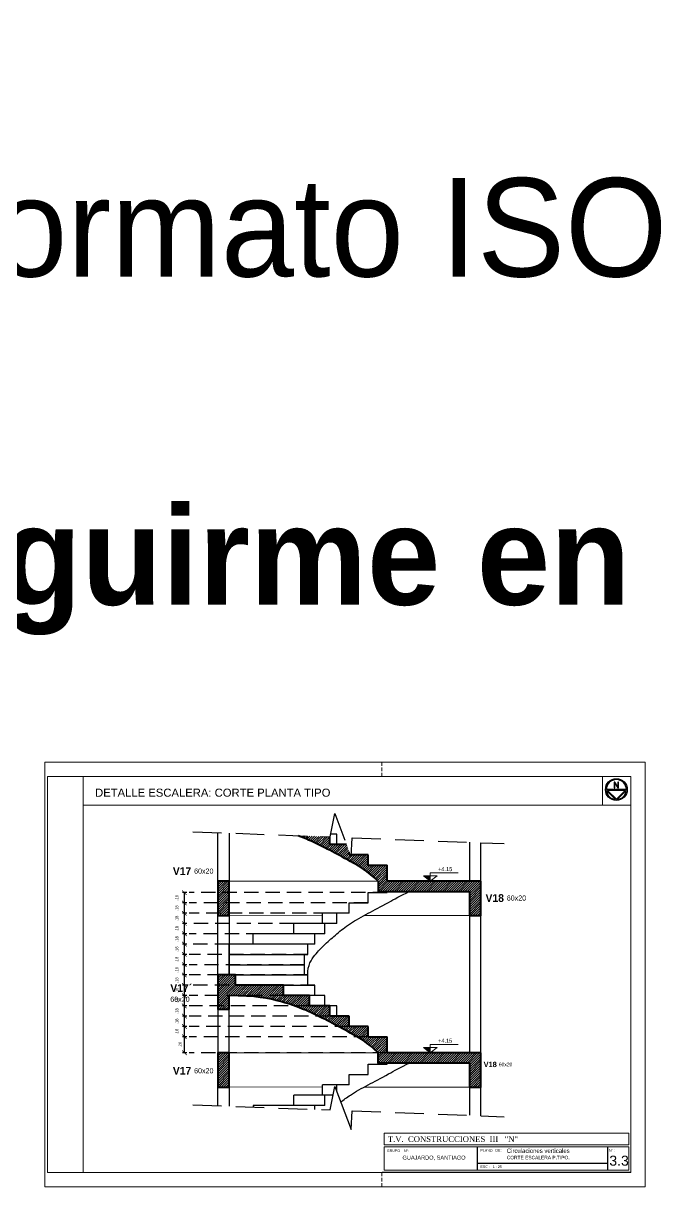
# Model space of a CAD drawing. Header units: millimetres. Extents: x -7 to 1246, y -1 to 1401.
# Drawn here: x 81.3 to 126.3, y -0.8 to 80.6 of the extents above; entities that cross this region are included whole.
import ezdxf
from ezdxf.enums import TextEntityAlignment as Align

# ---------------------------------------------------------------- set-up
doc = ezdxf.new("R2010")
doc.units = ezdxf.units.MM
doc.linetypes.add('DASHED2', pattern=[0.375, 0.25, -0.125])
doc.linetypes.add('HIDDEN', pattern=[0.375, 0.25, -0.125])
for name, color, linetype, lineweight in [('Anotaciones', 250, 'Continuous', 5), ('Columnas', 7, 'Continuous', 40), ('Cotas', 152, 'Continuous', 5), ('HATCH', 250, 'Continuous', 15), ('Muros', 7, 'Continuous', 30), ('Proyeccion', 252, 'HIDDEN', 13), ('Textos', 250, 'Continuous', 15), ('Vista', 252, 'Continuous', 13)]:
    doc.layers.add(name, color=color, linetype=linetype, lineweight=lineweight)
doc.layers.add('eJES', color=252, linetype='HIDDEN')
doc.layers.add('texto estructura', color=250, linetype='Continuous')
doc.styles.add('CENTURYGOTIC', font='GOTHIC.TTF')
doc.styles.add('Estilo_Generado_2', font='GOTHICB.TTF')
doc.styles.add('LOCALES', font='arial.ttf')
doc.styles.add('ROMAND', font='GOTHIC.TTF')
doc.styles.add('ROTULO', font='times.ttf')
doc.styles.get("Standard").update_dxf_attribs({"font": 'arial.ttf'})
doc.dimstyles.new('Cota 1-100', dxfattribs={"dimtxt": 0.2, "dimasz": 0.1, "dimexe": 0.03, "dimexo": 0.02, "dimgap": 0.05, "dimtad": 0, "dimzin": 4, "dimdsep": 46, "dimtxsty": 'CENTURYGOTIC', "dimblk": 'ARCHTICK', "dimcen": 0.06, "dimclrd": 256, "dimclre": 256, "dimclrt": 256, "dimadec": 0, "dimazin": 0, "dimtfac": 1, "dimtofl": 0, "dimtmove": 2, "dimatfit": 3, "dimldrblk": 'ARCHTICK', "dimfxl": 1, "dimtolj": 1, "dimtzin": 0, "dimarcsym": 0})

# ---------------------------------------------------------------- blocks, each defined once
blk = doc.blocks.new('_ArchTick')
at = {"color": 0, "linetype": 'ByBlock', "const_width": 0.15}
blk.add_lwpolyline([(-0.5, -0.5), (0.5, 0.5)], dxfattribs=at)
blk = doc.blocks.new('*D58')
at = {"layer": 'Cotas', "lineweight": -2, "transparency": 16777216}
for p, q in [((265.272, 215.843), (265.196, 215.843)), ((265.272, 215.663), (265.196, 215.663))]:
    blk.add_line(p, q, dxfattribs=at)
at = {"layer": 'Cotas', "color": 152, "lineweight": -2, "transparency": 16777216}
blk.add_line((265.226, 215.663), (265.226, 215.843), dxfattribs=at)
at = {"layer": 'Defpoints', "color": 0, "transparency": 16777216}
for p in [(265.226, 215.843), (265.292, 215.843), (265.292, 215.663)]:
    blk.add_point(p, dxfattribs=at)
at = {"layer": 'Cotas', "color": 152, "lineweight": -2, "transparency": 16777216, "xscale": 0.08, "yscale": 0.08, "zscale": 0.08}
for p, rotation in [((265.226, 215.843), 90), ((265.226, 215.663), 270)]:
    blk.add_blockref('_ArchTick', p, dxfattribs=dict(at, rotation=rotation))
at = {"layer": 'Cotas', "color": 152, "transparency": 16777216, "insert": (265.095, 215.753), "char_height": 0.1, "attachment_point": 5, "rotation": 90, "style": 'CENTURYGOTIC'}
blk.add_mtext('\\A1;{\\H0.5x;\\C256;.18}', dxfattribs=at)
blk = doc.blocks.new('*D59')
at = {"layer": 'Cotas', "lineweight": -2, "transparency": 16777216}
for p, q in [((265.272, 216.023), (265.196, 216.023)), ((265.272, 215.843), (265.196, 215.843))]:
    blk.add_line(p, q, dxfattribs=at)
at = {"layer": 'Cotas', "color": 152, "lineweight": -2, "transparency": 16777216}
blk.add_line((265.226, 215.843), (265.226, 216.023), dxfattribs=at)
at = {"layer": 'Defpoints', "color": 0, "transparency": 16777216}
for p in [(265.226, 216.023), (265.292, 216.023), (265.292, 215.843)]:
    blk.add_point(p, dxfattribs=at)
at = {"layer": 'Cotas', "color": 152, "lineweight": -2, "transparency": 16777216, "xscale": 0.08, "yscale": 0.08, "zscale": 0.08}
for p, rotation in [((265.226, 216.023), 90), ((265.226, 215.843), 270)]:
    blk.add_blockref('_ArchTick', p, dxfattribs=dict(at, rotation=rotation))
at = {"layer": 'Cotas', "color": 152, "transparency": 16777216, "insert": (265.095, 215.933), "char_height": 0.1, "attachment_point": 5, "rotation": 90, "style": 'CENTURYGOTIC'}
blk.add_mtext('\\A1;{\\H0.5x;\\C256;.18}', dxfattribs=at)
blk = doc.blocks.new('*D60')
at = {"layer": 'Cotas', "lineweight": -2, "transparency": 16777216}
for p, q in [((265.272, 216.203), (265.196, 216.203)), ((265.272, 216.023), (265.196, 216.023))]:
    blk.add_line(p, q, dxfattribs=at)
at = {"layer": 'Cotas', "color": 152, "lineweight": -2, "transparency": 16777216}
blk.add_line((265.226, 216.023), (265.226, 216.203), dxfattribs=at)
at = {"layer": 'Defpoints', "color": 0, "transparency": 16777216}
for p in [(265.226, 216.203), (265.292, 216.203), (265.292, 216.023)]:
    blk.add_point(p, dxfattribs=at)
at = {"layer": 'Cotas', "color": 152, "lineweight": -2, "transparency": 16777216, "xscale": 0.08, "yscale": 0.08, "zscale": 0.08}
for p, rotation in [((265.226, 216.203), 90), ((265.226, 216.023), 270)]:
    blk.add_blockref('_ArchTick', p, dxfattribs=dict(at, rotation=rotation))
at = {"layer": 'Cotas', "color": 152, "transparency": 16777216, "insert": (265.095, 216.113), "char_height": 0.1, "attachment_point": 5, "rotation": 90, "style": 'CENTURYGOTIC'}
blk.add_mtext('\\A1;{\\H0.5x;\\C256;.18}', dxfattribs=at)
blk = doc.blocks.new('*D61')
at = {"layer": 'Cotas', "lineweight": -2, "transparency": 16777216}
for p, q in [((265.272, 216.383), (265.196, 216.383)), ((265.272, 216.203), (265.196, 216.203))]:
    blk.add_line(p, q, dxfattribs=at)
at = {"layer": 'Cotas', "color": 152, "lineweight": -2, "transparency": 16777216}
blk.add_line((265.226, 216.203), (265.226, 216.383), dxfattribs=at)
at = {"layer": 'Defpoints', "color": 0, "transparency": 16777216}
for p in [(265.226, 216.383), (265.292, 216.383), (265.292, 216.203)]:
    blk.add_point(p, dxfattribs=at)
at = {"layer": 'Cotas', "color": 152, "lineweight": -2, "transparency": 16777216, "xscale": 0.08, "yscale": 0.08, "zscale": 0.08}
for p, rotation in [((265.226, 216.383), 90), ((265.226, 216.203), 270)]:
    blk.add_blockref('_ArchTick', p, dxfattribs=dict(at, rotation=rotation))
at = {"layer": 'Cotas', "color": 152, "transparency": 16777216, "insert": (265.095, 216.293), "char_height": 0.1, "attachment_point": 5, "rotation": 90, "style": 'CENTURYGOTIC'}
blk.add_mtext('\\A1;{\\H0.5x;\\C256;.18}', dxfattribs=at)
blk = doc.blocks.new('*D62')
at = {"layer": 'Cotas', "lineweight": -2, "transparency": 16777216}
for p, q in [((265.272, 216.563), (265.196, 216.563)), ((265.272, 216.383), (265.196, 216.383))]:
    blk.add_line(p, q, dxfattribs=at)
at = {"layer": 'Cotas', "color": 152, "lineweight": -2, "transparency": 16777216}
blk.add_line((265.226, 216.383), (265.226, 216.563), dxfattribs=at)
at = {"layer": 'Defpoints', "color": 0, "transparency": 16777216}
for p in [(265.226, 216.563), (265.292, 216.563), (265.292, 216.383)]:
    blk.add_point(p, dxfattribs=at)
at = {"layer": 'Cotas', "color": 152, "lineweight": -2, "transparency": 16777216, "xscale": 0.08, "yscale": 0.08, "zscale": 0.08}
for p, rotation in [((265.226, 216.563), 90), ((265.226, 216.383), 270)]:
    blk.add_blockref('_ArchTick', p, dxfattribs=dict(at, rotation=rotation))
at = {"layer": 'Cotas', "color": 152, "transparency": 16777216, "insert": (265.095, 216.473), "char_height": 0.1, "attachment_point": 5, "rotation": 90, "style": 'CENTURYGOTIC'}
blk.add_mtext('\\A1;{\\H0.5x;\\C256;.18}', dxfattribs=at)
blk = doc.blocks.new('*D63')
at = {"layer": 'Cotas', "lineweight": -2, "transparency": 16777216}
for p, q in [((265.272, 216.743), (265.196, 216.743)), ((265.272, 216.563), (265.196, 216.563))]:
    blk.add_line(p, q, dxfattribs=at)
at = {"layer": 'Cotas', "color": 152, "lineweight": -2, "transparency": 16777216}
blk.add_line((265.226, 216.563), (265.226, 216.743), dxfattribs=at)
at = {"layer": 'Defpoints', "color": 0, "transparency": 16777216}
for p in [(265.226, 216.743), (265.292, 216.743), (265.292, 216.563)]:
    blk.add_point(p, dxfattribs=at)
at = {"layer": 'Cotas', "color": 152, "lineweight": -2, "transparency": 16777216, "xscale": 0.08, "yscale": 0.08, "zscale": 0.08}
for p, rotation in [((265.226, 216.743), 90), ((265.226, 216.563), 270)]:
    blk.add_blockref('_ArchTick', p, dxfattribs=dict(at, rotation=rotation))
at = {"layer": 'Cotas', "color": 152, "transparency": 16777216, "insert": (265.095, 216.653), "char_height": 0.1, "attachment_point": 5, "rotation": 90, "style": 'CENTURYGOTIC'}
blk.add_mtext('\\A1;{\\H0.5x;\\C256;.18}', dxfattribs=at)
blk = doc.blocks.new('*D64')
at = {"layer": 'Cotas', "lineweight": -2, "transparency": 16777216}
for p, q in [((265.272, 216.923), (265.196, 216.923)), ((265.272, 216.743), (265.196, 216.743))]:
    blk.add_line(p, q, dxfattribs=at)
at = {"layer": 'Cotas', "color": 152, "lineweight": -2, "transparency": 16777216}
blk.add_line((265.226, 216.743), (265.226, 216.923), dxfattribs=at)
at = {"layer": 'Defpoints', "color": 0, "transparency": 16777216}
for p in [(265.226, 216.923), (265.292, 216.923), (265.292, 216.743)]:
    blk.add_point(p, dxfattribs=at)
at = {"layer": 'Cotas', "color": 152, "lineweight": -2, "transparency": 16777216, "xscale": 0.08, "yscale": 0.08, "zscale": 0.08}
for p, rotation in [((265.226, 216.923), 90), ((265.226, 216.743), 270)]:
    blk.add_blockref('_ArchTick', p, dxfattribs=dict(at, rotation=rotation))
at = {"layer": 'Cotas', "color": 152, "transparency": 16777216, "insert": (265.095, 216.833), "char_height": 0.1, "attachment_point": 5, "rotation": 90, "style": 'CENTURYGOTIC'}
blk.add_mtext('\\A1;{\\H0.5x;\\C256;.18}', dxfattribs=at)
blk = doc.blocks.new('*D65')
at = {"layer": 'Cotas', "lineweight": -2, "transparency": 16777216}
for p, q in [((265.272, 217.103), (265.196, 217.103)), ((265.272, 216.923), (265.196, 216.923))]:
    blk.add_line(p, q, dxfattribs=at)
at = {"layer": 'Cotas', "color": 152, "lineweight": -2, "transparency": 16777216}
blk.add_line((265.226, 216.923), (265.226, 217.103), dxfattribs=at)
at = {"layer": 'Defpoints', "color": 0, "transparency": 16777216}
for p in [(265.226, 217.103), (265.292, 217.103), (265.292, 216.923)]:
    blk.add_point(p, dxfattribs=at)
at = {"layer": 'Cotas', "color": 152, "lineweight": -2, "transparency": 16777216, "xscale": 0.08, "yscale": 0.08, "zscale": 0.08}
for p, rotation in [((265.226, 217.103), 90), ((265.226, 216.923), 270)]:
    blk.add_blockref('_ArchTick', p, dxfattribs=dict(at, rotation=rotation))
at = {"layer": 'Cotas', "color": 152, "transparency": 16777216, "insert": (265.095, 217.013), "char_height": 0.1, "attachment_point": 5, "rotation": 90, "style": 'CENTURYGOTIC'}
blk.add_mtext('\\A1;{\\H0.5x;\\C256;.18}', dxfattribs=at)
blk = doc.blocks.new('*D66')
at = {"layer": 'Cotas', "lineweight": -2, "transparency": 16777216}
for p, q in [((265.272, 217.283), (265.196, 217.283)), ((265.272, 217.103), (265.196, 217.103))]:
    blk.add_line(p, q, dxfattribs=at)
at = {"layer": 'Cotas', "color": 152, "lineweight": -2, "transparency": 16777216}
blk.add_line((265.226, 217.103), (265.226, 217.283), dxfattribs=at)
at = {"layer": 'Defpoints', "color": 0, "transparency": 16777216}
for p in [(265.226, 217.283), (265.292, 217.283), (265.292, 217.103)]:
    blk.add_point(p, dxfattribs=at)
at = {"layer": 'Cotas', "color": 152, "lineweight": -2, "transparency": 16777216, "xscale": 0.08, "yscale": 0.08, "zscale": 0.08}
for p, rotation in [((265.226, 217.283), 90), ((265.226, 217.103), 270)]:
    blk.add_blockref('_ArchTick', p, dxfattribs=dict(at, rotation=rotation))
at = {"layer": 'Cotas', "color": 152, "transparency": 16777216, "insert": (265.095, 217.193), "char_height": 0.1, "attachment_point": 5, "rotation": 90, "style": 'CENTURYGOTIC'}
blk.add_mtext('\\A1;{\\H0.5x;\\C256;.18}', dxfattribs=at)
blk = doc.blocks.new('*D67')
at = {"layer": 'Cotas', "lineweight": -2, "transparency": 16777216}
for p, q in [((265.272, 217.463), (265.196, 217.463)), ((265.272, 217.283), (265.196, 217.283))]:
    blk.add_line(p, q, dxfattribs=at)
at = {"layer": 'Cotas', "color": 152, "lineweight": -2, "transparency": 16777216}
blk.add_line((265.226, 217.283), (265.226, 217.463), dxfattribs=at)
at = {"layer": 'Defpoints', "color": 0, "transparency": 16777216}
for p in [(265.226, 217.463), (265.292, 217.463), (265.292, 217.283)]:
    blk.add_point(p, dxfattribs=at)
at = {"layer": 'Cotas', "color": 152, "lineweight": -2, "transparency": 16777216, "xscale": 0.08, "yscale": 0.08, "zscale": 0.08}
for p, rotation in [((265.226, 217.463), 90), ((265.226, 217.283), 270)]:
    blk.add_blockref('_ArchTick', p, dxfattribs=dict(at, rotation=rotation))
at = {"layer": 'Cotas', "color": 152, "transparency": 16777216, "insert": (265.095, 217.373), "char_height": 0.1, "attachment_point": 5, "rotation": 90, "style": 'CENTURYGOTIC'}
blk.add_mtext('\\A1;{\\H0.5x;\\C256;.18}', dxfattribs=at)
blk = doc.blocks.new('*D68')
at = {"layer": 'Cotas', "lineweight": -2, "transparency": 16777216}
for p, q in [((265.272, 217.643), (265.196, 217.643)), ((265.272, 217.463), (265.196, 217.463))]:
    blk.add_line(p, q, dxfattribs=at)
at = {"layer": 'Cotas', "color": 152, "lineweight": -2, "transparency": 16777216}
blk.add_line((265.226, 217.463), (265.226, 217.643), dxfattribs=at)
at = {"layer": 'Defpoints', "color": 0, "transparency": 16777216}
for p in [(265.226, 217.643), (265.292, 217.643), (265.292, 217.463)]:
    blk.add_point(p, dxfattribs=at)
at = {"layer": 'Cotas', "color": 152, "lineweight": -2, "transparency": 16777216, "xscale": 0.08, "yscale": 0.08, "zscale": 0.08}
for p, rotation in [((265.226, 217.643), 90), ((265.226, 217.463), 270)]:
    blk.add_blockref('_ArchTick', p, dxfattribs=dict(at, rotation=rotation))
at = {"layer": 'Cotas', "color": 152, "transparency": 16777216, "insert": (265.095, 217.553), "char_height": 0.1, "attachment_point": 5, "rotation": 90, "style": 'CENTURYGOTIC'}
blk.add_mtext('\\A1;{\\H0.5x;\\C256;.18}', dxfattribs=at)
blk = doc.blocks.new('*D69')
at = {"layer": 'Cotas', "lineweight": -2, "transparency": 16777216}
for p, q in [((265.272, 217.823), (265.196, 217.823)), ((265.272, 217.643), (265.196, 217.643))]:
    blk.add_line(p, q, dxfattribs=at)
at = {"layer": 'Cotas', "color": 152, "lineweight": -2, "transparency": 16777216}
blk.add_line((265.226, 217.643), (265.226, 217.823), dxfattribs=at)
at = {"layer": 'Defpoints', "color": 0, "transparency": 16777216}
for p in [(265.226, 217.823), (265.292, 217.823), (265.292, 217.643)]:
    blk.add_point(p, dxfattribs=at)
at = {"layer": 'Cotas', "color": 152, "lineweight": -2, "transparency": 16777216, "xscale": 0.08, "yscale": 0.08, "zscale": 0.08}
for p, rotation in [((265.226, 217.823), 90), ((265.226, 217.643), 270)]:
    blk.add_blockref('_ArchTick', p, dxfattribs=dict(at, rotation=rotation))
at = {"layer": 'Cotas', "color": 152, "transparency": 16777216, "insert": (265.095, 217.733), "char_height": 0.1, "attachment_point": 5, "rotation": 90, "style": 'CENTURYGOTIC'}
blk.add_mtext('\\A1;{\\H0.5x;\\C256;.18}', dxfattribs=at)
blk = doc.blocks.new('*D70')
at = {"layer": 'Cotas', "lineweight": -2, "transparency": 16777216}
for p, q in [((265.272, 218.003), (265.196, 218.003)), ((265.272, 217.823), (265.196, 217.823))]:
    blk.add_line(p, q, dxfattribs=at)
at = {"layer": 'Cotas', "color": 152, "lineweight": -2, "transparency": 16777216}
blk.add_line((265.226, 217.823), (265.226, 218.003), dxfattribs=at)
at = {"layer": 'Defpoints', "color": 0, "transparency": 16777216}
for p in [(265.226, 218.003), (265.292, 218.003), (265.292, 217.823)]:
    blk.add_point(p, dxfattribs=at)
at = {"layer": 'Cotas', "color": 152, "lineweight": -2, "transparency": 16777216, "xscale": 0.08, "yscale": 0.08, "zscale": 0.08}
for p, rotation in [((265.226, 218.003), 90), ((265.226, 217.823), 270)]:
    blk.add_blockref('_ArchTick', p, dxfattribs=dict(at, rotation=rotation))
at = {"layer": 'Cotas', "color": 152, "transparency": 16777216, "insert": (265.095, 217.913), "char_height": 0.1, "attachment_point": 5, "rotation": 90, "style": 'CENTURYGOTIC'}
blk.add_mtext('\\A1;{\\H0.5x;\\C256;.18}', dxfattribs=at)
blk = doc.blocks.new('*D71')
at = {"layer": 'Cotas', "lineweight": -2, "transparency": 16777216}
for p, q in [((265.272, 218.183), (265.196, 218.183)), ((265.272, 218.003), (265.196, 218.003))]:
    blk.add_line(p, q, dxfattribs=at)
at = {"layer": 'Cotas', "color": 152, "lineweight": -2, "transparency": 16777216}
blk.add_line((265.226, 218.003), (265.226, 218.183), dxfattribs=at)
at = {"layer": 'Defpoints', "color": 0, "transparency": 16777216}
for p in [(265.226, 218.183), (265.292, 218.183), (265.292, 218.003)]:
    blk.add_point(p, dxfattribs=at)
at = {"layer": 'Cotas', "color": 152, "lineweight": -2, "transparency": 16777216, "xscale": 0.08, "yscale": 0.08, "zscale": 0.08}
for p, rotation in [((265.226, 218.183), 90), ((265.226, 218.003), 270)]:
    blk.add_blockref('_ArchTick', p, dxfattribs=dict(at, rotation=rotation))
at = {"layer": 'Cotas', "color": 152, "transparency": 16777216, "insert": (265.095, 218.093), "char_height": 0.1, "attachment_point": 5, "rotation": 90, "style": 'CENTURYGOTIC'}
blk.add_mtext('\\A1;{\\H0.5x;\\C256;.18}', dxfattribs=at)
blk = doc.blocks.new('*D72')
at = {"layer": 'Cotas', "lineweight": -2, "transparency": 16777216}
for p, q in [((265.272, 215.663), (265.196, 215.663)), ((265.272, 215.383), (265.196, 215.383))]:
    blk.add_line(p, q, dxfattribs=at)
at = {"layer": 'Cotas', "color": 152, "lineweight": -2, "transparency": 16777216}
blk.add_line((265.226, 215.383), (265.226, 215.663), dxfattribs=at)
at = {"layer": 'Defpoints', "color": 0, "transparency": 16777216}
for p in [(265.226, 215.663), (265.292, 215.663), (265.292, 215.383)]:
    blk.add_point(p, dxfattribs=at)
at = {"layer": 'Cotas', "color": 152, "lineweight": -2, "transparency": 16777216, "xscale": 0.08, "yscale": 0.08, "zscale": 0.08}
for p, rotation in [((265.226, 215.663), 90), ((265.226, 215.383), 270)]:
    blk.add_blockref('_ArchTick', p, dxfattribs=dict(at, rotation=rotation))
at = {"layer": 'Cotas', "color": 152, "transparency": 16777216, "insert": (265.15, 215.523), "char_height": 0.1, "attachment_point": 5, "rotation": 90, "style": 'CENTURYGOTIC'}
blk.add_mtext('\\A1;{\\H0.5x;\\C256;.28}', dxfattribs=at)
blk = doc.blocks.new('ca_norte11')
at = {"layer": 'HATCH'}
h = blk.add_hatch(color=256, dxfattribs=at)
h.dxf.hatch_style = 1
h.paths.add_polyline_path([(14.2, -89.4), (10.3, -89.4), (10.3, -121), (-9.5, -89.4), (-14, -89.4), (-14, -127.2), (-10.1, -127.2), (-10.1, -95.6), (9.7, -127.2), (14.2, -127.2)], flags=0)
h.paths.add_polyline_path([(-76.2, -76.2, 1), (76.2, -76.2, 1)])
h.paths.add_polyline_path([(-60.9, -69.9), (0, -9), (60.9, -69.9)], flags=16)
h.paths.add_polyline_path([(69.9, -76.2, -1), (-69.9, -76.2)], flags=16)
h.paths.add_polyline_path([(14.2, -89.4), (14.2, -127.2), (9.7, -127.2), (-10.1, -95.6), (-10.1, -127.2), (-14, -127.2), (-14, -89.4), (-9.5, -89.4), (10.3, -121), (10.3, -89.4)], flags=0)
h.paths.add_polyline_path([(6.7, -6.7, -0.359245), (69.5, -69.5)], flags=16)
h.paths.add_polyline_path([(-69.5, -69.5, -0.359245), (-6.7, -6.7)], flags=16)
at = {"layer": 'HATCH', "true_color": 0x000000}
h = blk.add_hatch(dxfattribs=at)
h.set_pattern_fill('ANSI31', color=18, scale=0.016)
h.paths.add_polyline_path([(14.2, -89.4), (10.3, -89.4), (10.3, -121), (-9.5, -89.4), (-14, -89.4), (-14, -127.2), (-10.1, -127.2), (-10.1, -95.6), (9.7, -127.2), (14.2, -127.2)])
for p, q in [((-69.9, -76.2), (69.9, -76.2)), ((-6.7, -6.7), (-69.5, -69.5)), ((0, -9), (-60.9, -69.9)), ((-60.9, -69.9), (60.9, -69.9)), ((60.9, -69.9), (0, -9)), ((69.5, -69.5), (6.7, -6.7))]:
    blk.add_line(p, q)
blk.add_lwpolyline([(-14, -127.2), (-10.1, -127.2), (-10.1, -95.6), (9.7, -127.2), (14.2, -127.2), (14.2, -89.4), (10.3, -89.4), (10.3, -121), (-9.5, -89.4), (-14, -89.4)], close=True)
blk.add_circle((0, -76.2), 76.2)
for start, end in [(180, 0), (95.4788, 174.5212), (5.4788, 84.5212)]:
    blk.add_arc((0, -76.2), 69.9, start, end)
blk = doc.blocks.new('Cota de nivel corte')
h = blk.add_hatch(color=256)
h.dxf.hatch_style = 1
h.paths.add_polyline_path([(0, 0.54), (-0.68, 0.54), (0, 0)])
for p, q in [((0, 0), (-0.68, 0.54)), ((-0.68, 0.54), (0.68, 0.54)), ((0, 0.54), (0, 0.83)), ((0, 0.83), (2.78, 0.83)), ((0, 0), (0.68, 0.54)), ((0, 0.54), (0, 0))]:
    blk.add_line(p, q)
blk.add_attdef('NIVEL', text='', height=0.4).set_placement((1.49, 1), align=Align.CENTER)
blk = doc.blocks.new('escc')
at = {"true_color": 0x000000, "transparency": 33554687}
h = blk.add_hatch(dxfattribs=at)
h.set_pattern_fill('ANSI31', color=18, scale=0.0089)
edge = h.paths.add_edge_path()
edge.add_line((268.44, 218.843), (268.142, 218.843))
edge.add_line((268.142, 218.843), (268.14, 218.815))
edge.add_line((268.14, 218.815), (268.13, 218.843))
edge.add_line((268.13, 218.843), (268.11, 218.843))
edge.add_line((268.11, 218.843), (268.11, 218.896))
edge.add_line((268.11, 218.896), (268.062, 219.023))
edge.add_line((268.062, 219.023), (267.769, 219.023))
edge.add_line((267.769, 219.023), (267.769, 219.158))
edge.add_line((267.769, 219.158), (267.217, 219.179))
edge.add_spline(control_points=[(267.217, 219.179), (267.282, 219.154), (267.484, 219.069), (267.769, 218.923), (268.11, 218.743), (268.432, 218.563), (268.612, 218.383)], knot_values=[0, 0, 0, 0, 0.423133, 1.423133, 2.423133, 3.423133, 3.423133, 3.423133, 3.423133], degree=3, periodic=0)
edge.add_line((268.612, 218.383), (268.612, 218.203))
edge.add_line((268.612, 218.203), (270.21, 218.203))
edge.add_line((270.21, 218.203), (270.21, 217.783))
edge.add_line((270.21, 217.783), (270.41, 217.783))
edge.add_line((270.41, 217.783), (270.41, 218.383))
edge.add_line((270.41, 218.383), (268.77, 218.383))
edge.add_line((268.77, 218.383), (268.77, 218.663))
edge.add_line((268.77, 218.663), (268.44, 218.663))
edge.add_line((268.44, 218.663), (268.44, 218.843))
h.paths.add_polyline_path([(266.01, 218.383), (265.81, 218.383), (265.81, 217.783), (266.01, 217.783)])
edge = h.paths.add_edge_path()
edge.add_line((266.961, 216.563), (266.119, 216.563))
edge.add_line((266.119, 216.563), (266.119, 216.743))
edge.add_line((266.119, 216.743), (265.81, 216.743))
edge.add_line((265.81, 216.743), (265.81, 216.143))
edge.add_line((265.81, 216.143), (266.01, 216.143))
edge.add_line((266.01, 216.143), (266.01, 216.383))
edge.add_spline(control_points=[(266.01, 216.383), (266.46, 216.383), (266.961, 216.283), (267.416, 216.103), (267.769, 215.923), (268.11, 215.743), (268.432, 215.563), (268.612, 215.383)], knot_values=[0, 0, 0, 0, 1, 2, 3, 4, 5, 5, 5, 5], degree=3, periodic=0)
edge.add_line((268.612, 215.383), (268.612, 215.203))
edge.add_line((268.612, 215.203), (270.21, 215.203))
edge.add_line((270.21, 215.203), (270.21, 214.783))
edge.add_line((270.21, 214.783), (270.41, 214.783))
edge.add_line((270.41, 214.783), (270.41, 215.383))
edge.add_line((270.41, 215.383), (268.77, 215.383))
edge.add_line((268.77, 215.383), (268.77, 215.663))
edge.add_line((268.77, 215.663), (268.44, 215.663))
edge.add_line((268.44, 215.663), (268.44, 215.843))
edge.add_line((268.44, 215.843), (268.11, 215.843))
edge.add_line((268.11, 215.843), (268.11, 216.023))
edge.add_line((268.11, 216.023), (267.769, 216.023))
edge.add_line((267.769, 216.023), (267.769, 216.203))
edge.add_line((267.769, 216.203), (267.416, 216.203))
edge.add_line((267.416, 216.203), (267.416, 216.383))
edge.add_line((267.416, 216.383), (266.961, 216.383))
edge.add_line((266.961, 216.383), (266.961, 216.563))
h = blk.add_hatch(dxfattribs=at)
h.set_pattern_fill('ANSI31', color=18, scale=0.0089)
h.paths.add_polyline_path([(266.01, 215.383), (265.81, 215.383), (265.81, 214.783), (266.01, 214.783)])
at = {"linetype": 'DASHED2', "lineweight": 30, "ltscale": 2}
for p, q in [((265.375, 219.249), (267.776, 219.158)), ((268.162, 219.143), (270.82, 219.041)), ((265.375, 214.473), (267.776, 214.382)), ((268.162, 214.367), (270.82, 214.265))]:
    blk.add_line(p, q, dxfattribs=at)
for p, q in [((267.891, 219.203), (267.785, 219.203)), ((267.891, 219.023), (267.891, 219.203)), ((268.44, 218.183), (268.77, 218.183)), ((268.44, 218.003), (268.44, 218.183)), ((268.77, 218.183), (268.77, 218.203)), ((268.11, 218.003), (268.44, 218.003)), ((268.11, 217.823), (268.11, 218.003)), ((267.572, 217.788), (267.571, 217.788)), ((268.11, 217.823), (267.643, 217.823)), ((267.643, 217.643), (267.643, 217.823)), ((267.891, 217.643), (267.891, 217.823)), ((267.891, 217.643), (267.141, 217.643)), ((267.141, 217.463), (267.141, 217.643)), ((267.684, 217.463), (267.684, 217.643)), ((267.684, 217.463), (266.43, 217.463)), ((266.43, 217.283), (266.43, 217.463)), ((267.508, 217.283), (267.508, 217.463)), ((267.508, 217.283), (267.508, 217.463)), ((267.508, 217.283), (266.01, 217.283)), ((266.01, 216.743), (266.01, 217.283)), ((267.383, 217.103), (267.383, 217.283)), ((267.383, 217.103), (267.383, 217.283)), ((266.01, 217.103), (267.383, 217.103)), ((266.01, 216.923), (267.326, 216.923)), ((267.326, 216.743), (267.326, 217.103)), ((267.326, 216.743), (267.326, 217.103)), ((266.119, 216.743), (267.383, 216.743)), ((267.383, 216.563), (267.383, 216.743)), ((267.383, 216.563), (267.383, 216.743)), ((266.961, 216.563), (267.508, 216.563)), ((267.508, 216.383), (267.508, 216.563)), ((267.508, 216.383), (267.508, 216.563)), ((267.684, 216.383), (267.416, 216.383)), ((267.684, 216.203), (267.684, 216.383)), ((267.891, 216.203), (267.769, 216.203)), ((267.891, 216.023), (267.891, 216.203)), ((268.774, 215.383), (268.77, 215.383)), ((268.44, 215.183), (268.77, 215.183)), ((268.44, 215.003), (268.44, 215.183)), ((268.77, 215.183), (268.77, 215.203)), ((268.11, 215.003), (268.44, 215.003)), ((268.11, 214.823), (268.11, 215.003)), ((267.572, 214.788), (267.571, 214.788)), ((268.11, 214.823), (267.643, 214.823)), ((267.643, 214.643), (267.643, 214.823)), ((267.891, 214.703), (267.891, 214.823)), ((267.684, 214.463), (266.43, 214.463)), ((266.43, 214.463), (266.43, 214.433)), ((267.828, 214.643), (267.141, 214.643)), ((267.141, 214.463), (267.141, 214.643)), ((267.508, 214.392), (267.508, 214.463)), ((267.508, 214.392), (267.508, 214.463)), ((267.684, 214.463), (267.684, 214.643))]:
    blk.add_line(p, q)
blk.add_lwpolyline([(267.776, 219.158), (267.858, 219.567), (268.14, 218.815), (268.162, 219.143)], dxfattribs=at)
at = {"lineweight": 30}
blk.add_lwpolyline([(267.776, 214.382), (267.858, 214.791), (268.14, 214.039), (268.162, 214.367)], dxfattribs=at)
for points, knots in [([(267.383, 216.743), (267.383, 216.923), (267.508, 217.103), (267.684, 217.283), (267.891, 217.463), (268.11, 217.643), (268.44, 217.823), (268.738, 217.977), (269.007, 218.131), (269.158, 218.203)], [0, 0, 0, 0, 1, 2, 3, 4, 5, 6, 6.714023, 6.714023, 6.714023, 6.714023]), ([(267.96, 214.519), (268.011, 214.561), (268.144, 214.662), (268.44, 214.823), (268.738, 214.977), (269.007, 215.131), (269.158, 215.203)], [3.310351, 3.310351, 3.310351, 3.310351, 4, 5, 6, 6.714023, 6.714023, 6.714023, 6.714023])]:
    blk.add_open_spline(points, degree=3, knots=knots)
at = {"layer": 'Columnas'}
for p, q in [((267.769, 219.023), (267.769, 219.158)), ((268.062, 219.023), (267.769, 219.023)), ((268.11, 218.843), (268.11, 218.896)), ((268.44, 218.843), (268.11, 218.843)), ((268.44, 218.663), (268.44, 218.843)), ((268.44, 218.663), (268.77, 218.663)), ((268.77, 218.383), (268.77, 218.663)), ((270.41, 218.383), (268.77, 218.383)), ((266.119, 216.563), (266.119, 216.743)), ((266.961, 216.563), (266.119, 216.563)), ((266.961, 216.383), (266.961, 216.563)), ((267.416, 216.383), (266.961, 216.383)), ((267.416, 216.203), (267.416, 216.383)), ((267.769, 216.203), (267.416, 216.203)), ((267.769, 216.023), (267.769, 216.203)), ((268.11, 216.023), (267.769, 216.023)), ((268.11, 215.843), (268.11, 216.023)), ((268.44, 215.843), (268.11, 215.843)), ((268.44, 215.663), (268.44, 215.843)), ((268.44, 215.663), (268.77, 215.663)), ((268.77, 215.383), (268.77, 215.663)), ((270.41, 215.383), (268.77, 215.383))]:
    blk.add_line(p, q, dxfattribs=at)
for points in [[(265.81, 217.783), (266.01, 217.783), (266.01, 218.383), (265.81, 218.383)], [(265.81, 214.783), (266.01, 214.783), (266.01, 215.383), (265.81, 215.383)]]:
    blk.add_lwpolyline(points, close=True, dxfattribs=at)
for points in [[(268.612, 218.383), (268.612, 218.203), (270.21, 218.203)], [(270.21, 218.203), (270.21, 217.783), (270.41, 217.783), (270.41, 218.383)], [(266.119, 216.743), (265.81, 216.743), (265.81, 216.143), (266.01, 216.143), (266.01, 216.383)], [(270.21, 215.203), (268.612, 215.203), (268.612, 215.383)], [(270.21, 215.203), (270.21, 214.783), (270.41, 214.783), (270.41, 215.383)]]:
    blk.add_lwpolyline(points, dxfattribs=at)
blk.add_open_spline([(268.612, 218.383), (268.432, 218.563), (268.11, 218.743), (267.769, 218.923), (267.484, 219.069), (267.282, 219.154), (267.217, 219.179)], degree=3, knots=[0, 0, 0, 0, 1, 2, 3, 3.423133, 3.423133, 3.423133, 3.423133], dxfattribs=at)
blk.add_open_spline([(268.612, 215.383), (268.432, 215.563), (268.11, 215.743), (267.769, 215.923), (267.416, 216.103), (266.961, 216.283), (266.46, 216.383), (266.01, 216.383)], degree=3, dxfattribs=at)
at = {"layer": 'eJES'}
for p, q in [((268.77, 218.183), (265.31, 218.183)), ((268.44, 218.003), (265.31, 218.003)), ((268.11, 217.823), (265.31, 217.823)), ((267.891, 217.643), (265.31, 217.643)), ((267.684, 217.463), (265.31, 217.463)), ((267.508, 217.283), (265.31, 217.283)), ((267.383, 217.103), (265.31, 217.103)), ((267.326, 216.923), (265.31, 216.923)), ((267.383, 216.743), (265.31, 216.743)), ((267.508, 216.563), (265.31, 216.563)), ((266.961, 216.383), (265.31, 216.383)), ((267.416, 216.203), (265.31, 216.203)), ((267.769, 216.023), (265.31, 216.023)), ((268.11, 215.843), (265.31, 215.843)), ((268.44, 215.663), (265.31, 215.663)), ((268.77, 215.383), (265.31, 215.383))]:
    blk.add_line(p, q, dxfattribs=at)
at = {"layer": 'Muros'}
for points in [[(266.01, 219.225), (266.01, 218.383), (265.81, 218.383), (265.81, 219.233)], [(270.21, 219.065), (270.21, 218.383), (270.41, 218.383), (270.41, 219.057)], [(265.81, 214.457), (265.81, 214.783), (266.01, 214.783), (266.01, 214.449)], [(270.41, 214.281), (270.41, 214.783), (270.21, 214.783), (270.21, 214.289)]]:
    blk.add_lwpolyline(points, dxfattribs=at)
for points in [[(266.01, 216.743), (265.81, 216.743), (265.81, 217.783), (266.01, 217.783)], [(270.41, 217.783), (270.21, 217.783), (270.21, 215.383), (270.41, 215.383)], [(266.01, 216.143), (265.81, 216.143), (265.81, 215.383), (266.01, 215.383)]]:
    blk.add_lwpolyline(points, close=True, dxfattribs=at)
at = {"layer": 'Vista'}
for points in [[(267.643, 217.788), (266.01, 217.783), (266.01, 218.383), (268.612, 218.383)], [(270.21, 217.783), (268.368, 217.783)], [(267.643, 214.788), (266.01, 214.783), (266.01, 215.383), (268.612, 215.383)], [(270.21, 214.783), (268.368, 214.783)]]:
    blk.add_lwpolyline(points, dxfattribs=at)
at = {"layer": 'Cotas'}
for base, p1, p2, picture, middle in [((265.226, 218.183), (265.292, 218.003), (265.292, 218.183), '*D71', (265.095, 218.093)), ((265.226, 218.003), (265.292, 217.823), (265.292, 218.003), '*D70', (265.095, 217.913)), ((265.226, 217.823), (265.292, 217.643), (265.292, 217.823), '*D69', (265.095, 217.733)), ((265.226, 217.643), (265.292, 217.463), (265.292, 217.643), '*D68', (265.095, 217.553)), ((265.226, 217.463), (265.292, 217.283), (265.292, 217.463), '*D67', (265.095, 217.373)), ((265.226, 217.283), (265.292, 217.103), (265.292, 217.283), '*D66', (265.095, 217.193)), ((265.226, 217.103), (265.292, 216.923), (265.292, 217.103), '*D65', (265.095, 217.013)), ((265.226, 216.923), (265.292, 216.743), (265.292, 216.923), '*D64', (265.095, 216.833)), ((265.226, 216.743), (265.292, 216.563), (265.292, 216.743), '*D63', (265.095, 216.653)), ((265.226, 216.563), (265.292, 216.383), (265.292, 216.563), '*D62', (265.095, 216.473)), ((265.226, 216.383), (265.292, 216.203), (265.292, 216.383), '*D61', (265.095, 216.293)), ((265.226, 216.203), (265.292, 216.023), (265.292, 216.203), '*D60', (265.095, 216.113)), ((265.226, 216.023), (265.292, 215.843), (265.292, 216.023), '*D59', (265.095, 215.933)), ((265.226, 215.843), (265.292, 215.663), (265.292, 215.843), '*D58', (265.095, 215.753)), ((265.226, 215.663), (265.292, 215.383), (265.292, 215.663), '*D72', (265.15, 215.523))]:
    dim = blk.add_linear_dim(base=base, p1=p1, p2=p2, angle=270, text='{\\H0.5x;\\C256;<>}', dimstyle='Cota 1-100', dxfattribs=at)
    dim.commit()
    dim.dimension.update_dxf_attribs({"geometry": picture, "text_midpoint": middle})

msp = doc.modelspace()

# ---------------------------------------------------------------- linework, layer by layer
for p, q in [((113.075, 1.965), (113.075, 0.315)), ((122.175, 1.965), (122.175, 0.315)), ((113.075, 0.815), (122.175, 0.815)), ((123.825, 0.165), (106.425, 0.165))]:
    msp.add_line(p, q)
at = {"lineweight": 13}
for points in [[(82.825, -0.835), (124.825, -0.835), (124.825, 28.865), (82.825, 28.865)], [(123.675, 2.912), (123.675, 2.085), (106.559, 2.085), (106.559, 2.912)], [(123.675, 1.965), (123.675, 0.315), (106.559, 0.315), (106.559, 1.965)]]:
    msp.add_lwpolyline(points, close=True, dxfattribs=at)
at = {"lineweight": 13, "ltscale": 0.05}
msp.add_lwpolyline([(85.525, 0.165), (123.825, 0.165), (123.825, 27.865), (83.025, 27.865)], dxfattribs=at)
at = {"lineweight": 13}
msp.add_lwpolyline([(85.525, 27.865), (85.525, 0.165), (83.025, 0.165), (83.025, 27.865)], dxfattribs=at)
at = {"layer": 'Proyeccion'}
for p, q in [((106.409, 27.865), (106.409, 28.865)), ((106.409, 0.165), (106.409, -0.835))]:
    msp.add_line(p, q, dxfattribs=at)
at = {"layer": 'Vista'}
for p, q in [((121.825, 25.865), (121.825, 27.865)), ((85.525, 25.865), (123.825, 25.865))]:
    msp.add_line(p, q, dxfattribs=at)

# ---------------------------------------------------------------- block references
at = {"lineweight": 5, "xscale": 0.009999999999999985, "yscale": 0.009999999999999985, "zscale": 0.009999999999999985, "rotation": 180}
msp.add_blockref('ca_norte11', (122.803, 26.186), dxfattribs=at)
at = {"xscale": 3.999999999999948, "yscale": 3.999999999999948, "zscale": 3.999999999999948}
msp.add_blockref('escc', (-968.314, -852.995), dxfattribs=at)
at = {"layer": 'Cotas'}
ref = msp.add_blockref('Cota de nivel corte', (109.788, 20.538), dxfattribs=dict(at, xscale=0.7, yscale=0.7, zscale=0.7))
ref.add_attrib('NIVEL', '+4.15', dxfattribs={"layer": 'Anotaciones', "height": 0.28}).set_placement((110.831, 21.241), align=Align.CENTER)
ref = msp.add_blockref('Cota de nivel corte', (109.788, 8.538), dxfattribs=dict(at, xscale=0.7, yscale=0.7, zscale=0.7))
ref.add_attrib('NIVEL', '+4.15', dxfattribs={"layer": 'Anotaciones', "height": 0.28}).set_placement((110.831, 9.241), align=Align.CENTER)

# ---------------------------------------------------------------- texts
for s, height, style, p in [('T.V.  CONSTRUCCIONES  III   "N"', 0.4, 'ROTULO', (106.821, 2.297)), ('GRUPO    N°:', 0.18, 'ROMAND', (106.759, 1.599)), ('PLANO   DE :', 0.18, 'ROMAND', (113.303, 1.614)), ('Circulaciones verticales', 0.3, 'LOCALES', (115.14, 1.53)), ('N° :', 0.18, 'ROMAND', (122.291, 1.614)), ('GUAJARDO, SANTIAGO ', 0.28, 'LOCALES', (107.846, 1.063)), ('CORTE ESCALERA P.TIPO.', 0.243, 'LOCALES', (115.14, 1.086)), ('3.3', 0.702, 'LOCALES', (122.311, 0.636)), ('ESC :          ', 0.18, 'ROMAND', (113.296, 0.479)), ('1 : 25', 0.18, 'LOCALES', (114.166, 0.475))]:
    msp.add_text(s, height=height, dxfattribs=dict(style=style)).set_placement(p)
at = {"layer": 'texto estructura', "linetype": 'Continuous', "attachment_point": 3, "line_spacing_factor": 0.97018, "style": 'Estilo_Generado_2'}
for s, insert, char_height in [('\\A1;V17{\\fCentury Gothic|b0|i0|c0|p34; \\H0.66667x;60x20}', (94.627, 21.513), 0.53989), ('\\A1;V18{\\fCentury Gothic|b0|i0|c0|p34; \\H0.66667x;60x20}', (116.494, 19.63), 0.53989), ('\\A1;\\pxql;V17´{\\fCentury Gothic|b0|i0|c0|p34;\\P\\H0.66667x;60x20}', (93.133, 13.334), 0.53989), ('\\A1;V17{\\fCentury Gothic|b0|i0|c0|p34; \\H0.66667x;60x20}', (94.627, 7.548), 0.53989), ('\\A1;V18{\\fCentury Gothic|b0|i0|c0|p34; \\H0.66667x;60x20}', (115.526, 7.907), 0.375)]:
    msp.add_mtext(s, dxfattribs=dict(at, insert=insert, char_height=char_height))
at = {"layer": 'Textos', "attachment_point": 1}
for s, width, gutter_width, insert, char_height in [('{\\fBahnschrift Light|b0|i0|c0|p34;Hola!!\\P^JTe dejo este ejemplo de escalera compensada para que puedas usar en tus proyectos.\\P^JTambién te dejo las capas con los grosores configurados perfectamente\\P^JLas hojas son A3 listas para imprimir.\\P\\PRecordá de usar el formato ISO FULL BLEED A3 para no dejar margenes\\P\\P\\fBahnschrift Light|b1|i0|c0|p34;No te olvides de seguirme en Instagram @sg.arqbim y TikTok @sg.bim.arq}', 518.11313, 6.475, (-3.654, 161.577), 6.887684), ('DETALLE ESCALERA: CORTE PLANTA TIPO', 26.07968, 2.82, (86.346, 27.012), 0.56404)]:
    msp.add_mtext_dynamic_manual_height_columns(s, width=width, gutter_width=gutter_width, heights=[0], dxfattribs=dict(at, insert=insert, char_height=char_height))

doc.saveas('drawing.dxf')
